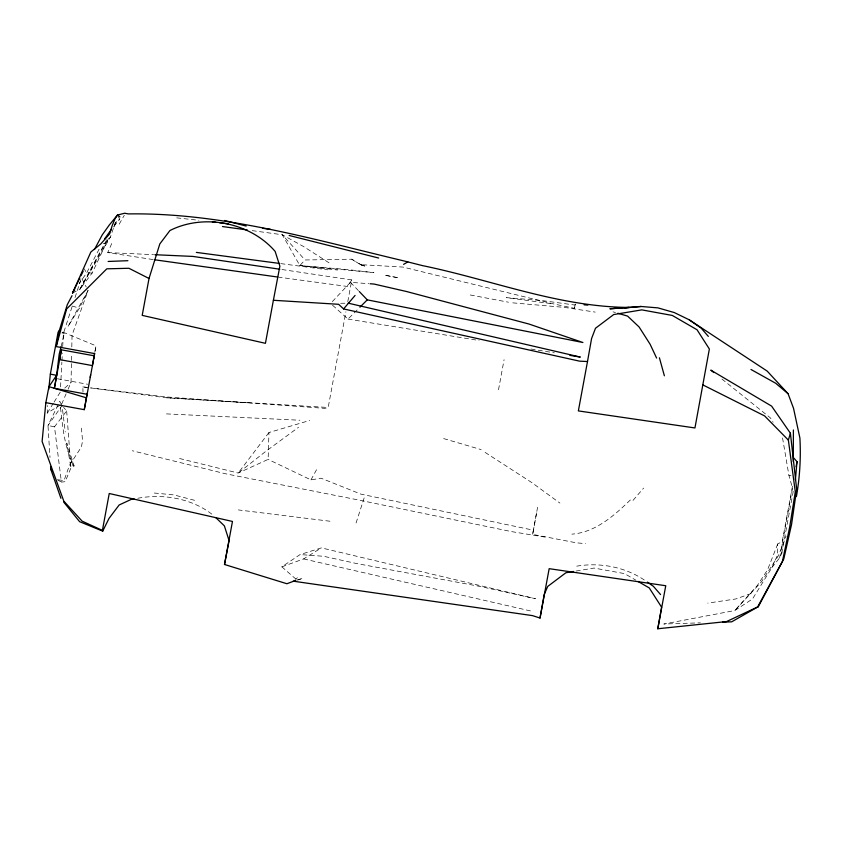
<?xml version="1.0" encoding="UTF-8"?>
<svg xmlns="http://www.w3.org/2000/svg" width="842" height="842" viewBox="0 0 842 842"><rect width="100%" height="100%" fill="white"/><g stroke="black" fill="none" stroke-linecap="round" stroke-linejoin="round"><path stroke-width="0.63" stroke-dasharray="4.21 3.16" d="M68.065 389.278L71.033 382.405L71.654 353.503M71.802 346.936L72.054 335.116L88.031 290.553L67.855 326.685L79.422 308.119L88.031 290.553M179.578 458.511L238.212 473.046L268.124 459.395L268.966 432.525L309.719 420.463M792.48 486.171L782.218 541.595L777.724 543.953L777.24 555.815L771.861 567.624L752.516 598.967L734.803 610.534L663.822 624.017L700.365 622.838M771.861 567.624L779.608 557.846L781.744 553.457L782.218 541.595M60.561 386.899L61.876 362.165M61.94 360.86L62.361 353.061M62.708 346.546L63.392 333.537L72.223 306.235M60.529 404.876L47.236 413.085L47.72 405.539M574.486 308.319L575.265 304.12L574.486 308.319L553.573 303.93L402.96 267.072L360.534 264.662L351.798 259.189L305.025 259.978L299.857 265.556L282.302 234.76L249.8 230.298M95.114 350.998L96.02 345.841L61.666 331.58M537.585 507.231L532.66 534.386L576.202 542.795L585.516 543.648M536.575 512.82L532.66 534.386L533.428 530.186L360.944 494.149L321.023 478.193L310.961 479.887L268.124 459.395M94.841 352.072L96.02 345.841M248.085 402.802L166.727 397.803L90.599 387.909L166.337 396.94L324.844 408.349L328.191 407.475L345.894 311.814M347.788 301.615L351.798 279.933L281.102 269.408M329.959 521.23L238.37 509.926M364.154 497.948L355.261 525.461M498.517 389.772L504.074 359.713M779.608 557.846L792.501 488.181L788.922 475.414L782.439 437.293M781.744 553.457L793.511 489.865M61.045 346.778L64.402 333.369L62.361 332.264M575.265 304.12L575.002 305.057L540.869 300.405L506.379 297.668L553.573 303.93M75.033 297.552L81.453 277.692L86.242 287.048M72.507 293.069L79.969 289.143L110.481 236.97L114.154 225.961L116.596 221.214L119.732 219.225L118.048 216.089M777.724 543.953L767.494 569.95L757.337 585.495L734.803 610.534L761.463 581.78L778.019 556.299A412.601 322.907 10.1 0 0 786.039 536.144M61.634 404.192L66.086 393.867M153.086 259.557L107.713 252.589L111.923 243.138M106.702 239.749L79.969 289.143L92.21 272.966L108.829 237.676M113.817 227.098L116.596 221.214L114.459 224.361M99.082 249.2L86.547 273.071L79.159 283.596M310.961 479.887L317.234 468.447M79.969 289.143L105.639 243.117L110.481 236.97M119.185 224.183L124.279 215.299M47.236 413.085L53.414 403.15M54.109 402.044L60.287 392.098M58.298 479.803L64.045 480.572L69.454 465.3L81.432 446.944L82.548 440.808L81.442 428.189M351.798 279.933L347.399 286.459L279.186 277.228M268.966 432.525L238.212 473.046L265.43 451.638L298.552 427.273M66.676 410.949L70.939 467.931L66.76 443.05L74.085 465.942L70.939 467.931L65.213 481.656L61.413 482.129L54.498 426.789L66.676 410.949L63.582 407.339M113.902 226.33L119.732 219.225M633.037 500.39L643.604 488.107M332.316 301.625L350.44 282.333L368.807 283.67M332.527 305.204L347.999 319.076L359.008 308.098M630.342 499.969C614.113 515.651 595.473 532.407 571.918 534.144M64.771 388.057L71.033 382.405M295.731 579.107L297.415 577.728M296.047 579.222L281.86 566.845L300.068 554.573L321.381 547.889L535.491 598.725L480.508 586.527L356.05 563.435L323.675 556.288L300.068 554.573M281.86 566.845L303.615 558.92L321.381 547.889M751.096 593.557L735.761 598.967L707.754 603.125M297.868 579.98L302.741 578.307L296.994 580.054M103.198 243.559L105.639 243.117M576.139 571.034L594.031 568.055L624.532 573.623L635.773 580.127M137.793 498.264C163.874 493.349 193.323 498.706 213.963 515.851M576.759 566.15C600.43 562.182 625.553 567.024 645.372 580.727M92.21 272.966L86.547 273.071L84.305 268.882M340.673 303.288L345.704 303.204M107.713 252.589L153.57 254.652M166.484 413.896L299.857 420.232M166.727 397.803L328.191 407.475M512.789 302.857L564.393 307.393L595.241 312.108M299.857 265.556L347.904 269.587L373.89 272.65L299.857 265.556L337.547 270.05M154.286 493.023L173.81 494.896L195.365 500.516M176.715 217.857L198.859 220.309M82.853 386.91L89.378 387.688L82.853 386.91L83 392.025M280.881 263.62L327.685 269.829M788.922 475.414L790.996 475.741M347.999 319.076L479.077 340.515M530.986 349.009L554.352 352.83M544.953 537.08L511.441 531.597L359.818 500.253L225.235 473.709L132.299 450.744M61.876 332.916L64.402 333.369M57.372 378.753L87.6 384.257M470.236 294.974L508.452 302.204M54.498 426.789L47.994 425.526L49.994 457.501M303.615 558.92L533.218 611.545M72.138 306.067L79.422 308.119M613.05 311.856L615.481 312.561M443.66 438.587L481.171 449.617M360.534 264.662L366.133 266.556L360.502 264.567L362.839 265.662L356.229 261.967M57.14 479.645L61.413 482.129M485.118 452.407L531.955 482.687L559.909 503.084M328.99 262.799L303.394 246.443L282.302 234.76L305.025 259.978M351.798 259.189L355.503 261.641M721.931 379.037L770.441 417.927L773.103 422.231M350.44 282.333L358.418 290.637M61.477 404.486L59.793 401.339L47.994 425.526L62.045 405.528L65.266 431.957M60.519 407.728C62.729 427.547 64.476 448.081 74.085 465.942M71.833 461.763L73.475 467.657M397.75 277.692L384.373 275.113L397.75 277.692"/><path stroke-width="1.26" d="M48.762 389.183L50.341 374.143L58.098 332.222L59.298 330.59L67.286 304.699L72.012 295.7M793.301 461.753L793.396 429.978M795.385 479.698L797.006 461.679L793.648 457.89M61.045 346.778L59.214 354.093L56.646 375.29L48.931 386.667L45.847 402.655L42.1 441.45L63.813 501.137L82.116 521.145L102.408 530.397L102.713 531.144L109.028 518.388L119.154 504.979L131.552 499.232L134.046 498.843M713.837 372.553L710.806 370.122L771.598 406.107L790.406 433.23L796.679 489.276L791.554 524.45L783.786 558.941L758.326 606.64L726.541 621.575L657.791 628.764L661.591 607.187L649.266 587.937L638.026 581.433M295.731 580.422L286.901 583.738L224.498 564.487L229.087 540.627L224.372 525.871L215.857 517.672M587.495 361.534L591.589 338.505L595.504 328.243L613.692 314.561L641.804 309.877L672.305 315.445L697.039 329.769L709.364 349.009L694.945 427.957L578.359 410.907L587.495 361.534L579.58 361.155L343.578 308.93L338.61 304.299L273.387 300.278L265.43 343.315L142.203 315.371L149.023 278.481L159.812 243.938L169.937 230.529C203.964 213.258 250.232 222.446 275.155 251.421L279.87 266.177L273.387 300.278M87.115 394.277L54.372 388.309L56.119 378.521M61.424 349.83L59.677 359.618L92.42 365.596L94.167 355.798L61.424 349.83L54.372 388.309M45.847 402.655L84.274 409.665L87.252 393.172M293.205 581.169L532.491 615.618L540.027 618.049L544.237 594.431L547.732 586.421L565.919 572.739L573.581 571.465M90.189 377.321L90.641 374.764M93.672 358.376L94.609 353.335M84.274 409.665L94.651 353.587L56.225 346.578L59.298 330.59M102.408 530.397L109.239 493.507L232.466 521.451L224.498 564.487M378.658 258.031L289.153 235.476M540.027 618.049L549.163 568.676L665.759 585.737L657.791 628.764M796.058 466.836L797.006 461.679M56.225 346.578L66.613 308.993L106.797 268.83L128.91 268.272L149.023 278.481M757.411 607.356L782.407 561.467L789.754 526.797L795.29 491.802L788.365 440.092L790.406 433.23M74.728 289.911L72.507 293.069L90.873 251.979L100.745 243.991L109.692 233.855L112.196 225.603L115.101 218.583L117.491 215.036L124.679 213.236L128.363 213.91C222.509 212.542 313.371 239.423 404.086 260.967L422.495 265.619C491.286 279.733 558.278 306.962 629.227 307.435L609.892 308.793L641.004 306.477L657.907 307.877L674.231 312.54L689.145 319.76L767.178 371.09L788.07 393.709L793.553 408.37L799.9 438.029A412.601 322.907 10.1 0 1 796.406 496.559M72.507 293.069L79.811 278.092M80.937 275.787L83.19 271.187M94.43 249.527L102.261 234.855L109.165 225.182L117.491 215.036L119.88 216.91M104.513 239.044L111.407 229.371M343.578 308.93L355.082 295.447M359.934 307.183L367.27 299.857L582.906 342.505L529.071 324.065L406.37 291.479L374.058 284.049L370.122 283.765M403.571 264.377L407.823 261.915M758.326 606.64L731.687 621.828L722.552 622.122M624.532 307.972L641.004 306.477M108.134 261.462L127.91 260.694M154.886 254.716L192.892 256.421L279.797 269.219M584.085 304.825L587.874 305.12M212.352 221.867L215.941 222.299M219.541 222.741L228.245 223.835M262.788 228.329L270.461 229.329M196.365 252.4L279.576 263.441M277.902 277.06L154.391 259.746M222.499 226.551L247.201 229.94M569.918 355.377L580.306 357.071L348.22 303.162M50.341 374.143L56.646 375.29M224.593 220.446L246.148 226.066M617.902 313.266L627.606 316.108L639.099 326.97L650.119 344.262L656.602 358.06M48.931 386.667L86.4 397.824M102.713 531.144L79.611 521.682L63.634 501.969M702.912 384.931L764.599 415.906L788.365 440.092M750.99 369.48L775.671 383.247L788.07 393.709M689.145 319.76L701.154 328.127L708.343 336.39M647.372 582.117L653.381 586.306L660.57 594.568M359.302 291.553L367.27 299.857M50.562 466.447L50.72 469.015L52.004 471.141M50.72 469.015L60.919 498.317M659.412 357.797L664.38 375.806"/></g></svg>
